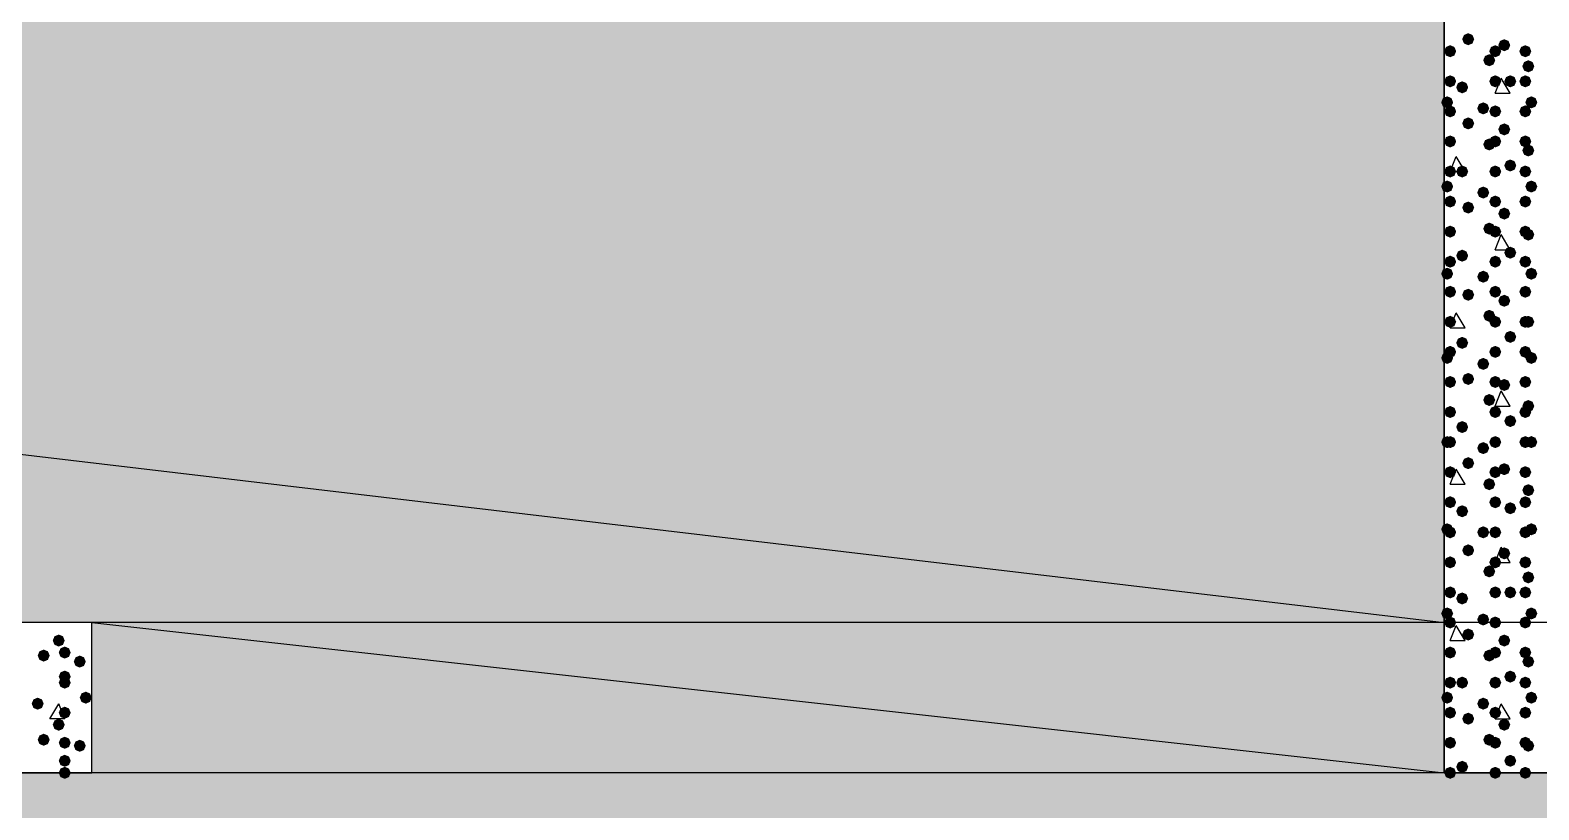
# Model space of a CAD drawing. Header units: millimetres. Extents: x 0 to 420, y 0 to 297.
# Drawn here: x 173.93 to 195.18, y 120.93 to 131.91 of the extents above; entities that cross this region are included whole.
import ezdxf

# ---------------------------------------------------------------- set-up
doc = ezdxf.new("R2010")
doc.units = ezdxf.units.MM
doc.layers.get('0').update_dxf_attribs({"linetype": 'CONTINUOUS'})

msp = doc.modelspace()

# ---------------------------------------------------------------- hatches: boundary and pattern name
at = {"true_color": 0x000008}
h = msp.add_hatch(color=0, dxfattribs=at)
h.paths.add_polyline_path([(193.844333, 142.621), (32.469667, 142.621), (193.844333, 123.571)], flags=0)
h.paths.add_polyline_path([(32.469667, 142.621), (193.844333, 123.571), (32.469667, 123.571)], flags=0)
for points in [[(194.267667, 131.783667), (194.242796, 131.723871), (194.183, 131.699), (194.123204, 131.723871), (194.098333, 131.783667), (194.123204, 131.843462), (194.183, 131.868333), (194.242796, 131.843463)], [(194.775667, 131.699), (194.750796, 131.639204), (194.691, 131.614333), (194.631204, 131.639204), (194.606333, 131.699), (194.631204, 131.758796), (194.691, 131.783667), (194.750796, 131.758796)], [(194.013667, 131.614333), (193.988796, 131.554537), (193.929, 131.529667), (193.869204, 131.554537), (193.844333, 131.614333), (193.869204, 131.674129), (193.929, 131.699), (193.988796, 131.674129)], [(194.564, 131.487333), (194.539129, 131.427537), (194.479333, 131.402667), (194.419537, 131.427537), (194.394667, 131.487333), (194.419537, 131.547129), (194.479333, 131.572), (194.539129, 131.547129)], [(194.648667, 131.614333), (194.623796, 131.554537), (194.564, 131.529667), (194.504204, 131.554537), (194.479333, 131.614333), (194.504204, 131.674129), (194.564, 131.699), (194.623796, 131.674129)], [(195.072, 131.614333), (195.047129, 131.554537), (194.987333, 131.529667), (194.927538, 131.554537), (194.902667, 131.614333), (194.927537, 131.674129), (194.987333, 131.699), (195.047129, 131.674129)], [(195.114333, 131.402667), (195.089463, 131.342871), (195.029667, 131.318), (194.969871, 131.342871), (194.945, 131.402667), (194.969871, 131.462462), (195.029667, 131.487333), (195.089462, 131.462463)], [(194.013667, 131.191), (193.988796, 131.131204), (193.929, 131.106333), (193.869204, 131.131204), (193.844333, 131.191), (193.869204, 131.250796), (193.929, 131.275667), (193.988796, 131.250796)], [(194.183, 131.106333), (194.158129, 131.046538), (194.098333, 131.021667), (194.038538, 131.046538), (194.013667, 131.106333), (194.038537, 131.166129), (194.098333, 131.191), (194.158129, 131.166129)], [(194.648667, 131.191), (194.623796, 131.131204), (194.564, 131.106333), (194.504204, 131.131204), (194.479333, 131.191), (194.504204, 131.250796), (194.564, 131.275667), (194.623796, 131.250796)], [(194.860333, 131.191), (194.835462, 131.131204), (194.775667, 131.106333), (194.715871, 131.131204), (194.691, 131.191), (194.715871, 131.250796), (194.775667, 131.275667), (194.835462, 131.250796)], [(195.072, 131.191), (195.047129, 131.131204), (194.987333, 131.106333), (194.927538, 131.131204), (194.902667, 131.191), (194.927537, 131.250796), (194.987333, 131.275667), (195.047129, 131.250796)], [(193.971333, 130.894667), (193.946463, 130.834871), (193.886667, 130.81), (193.826871, 130.834871), (193.802, 130.894667), (193.826871, 130.954462), (193.886667, 130.979333), (193.946462, 130.954463)], [(195.156667, 130.894667), (195.131796, 130.834871), (195.072, 130.81), (195.012204, 130.834871), (194.987333, 130.894667), (195.012204, 130.954462), (195.072, 130.979333), (195.131796, 130.954463)], [(194.013667, 130.767667), (193.988796, 130.707871), (193.929, 130.683), (193.869204, 130.707871), (193.844333, 130.767667), (193.869204, 130.827462), (193.929, 130.852333), (193.988796, 130.827463)], [(194.479333, 130.81), (194.454463, 130.750204), (194.394667, 130.725333), (194.334871, 130.750204), (194.31, 130.81), (194.334871, 130.869796), (194.394667, 130.894667), (194.454462, 130.869796)], [(194.648667, 130.767667), (194.623796, 130.707871), (194.564, 130.683), (194.504204, 130.707871), (194.479333, 130.767667), (194.504204, 130.827462), (194.564, 130.852333), (194.623796, 130.827463)], [(195.072, 130.767667), (195.047129, 130.707871), (194.987333, 130.683), (194.927538, 130.707871), (194.902667, 130.767667), (194.927537, 130.827462), (194.987333, 130.852333), (195.047129, 130.827463)], [(194.267667, 130.598333), (194.242796, 130.538537), (194.183, 130.513667), (194.123204, 130.538537), (194.098333, 130.598333), (194.123204, 130.658129), (194.183, 130.683), (194.242796, 130.658129)], [(194.775667, 130.513667), (194.750796, 130.453871), (194.691, 130.429), (194.631204, 130.453871), (194.606333, 130.513667), (194.631204, 130.573462), (194.691, 130.598333), (194.750796, 130.573463)], [(194.013667, 130.344333), (193.988796, 130.284537), (193.929, 130.259667), (193.869204, 130.284537), (193.844333, 130.344333), (193.869204, 130.404129), (193.929, 130.429), (193.988796, 130.404129)], [(194.564, 130.302), (194.539129, 130.242204), (194.479333, 130.217333), (194.419537, 130.242204), (194.394667, 130.302), (194.419537, 130.361796), (194.479333, 130.386667), (194.539129, 130.361796)], [(194.648667, 130.344333), (194.623796, 130.284537), (194.564, 130.259667), (194.504204, 130.284537), (194.479333, 130.344333), (194.504204, 130.404129), (194.564, 130.429), (194.623796, 130.404129)], [(195.072, 130.344333), (195.047129, 130.284537), (194.987333, 130.259667), (194.927538, 130.284537), (194.902667, 130.344333), (194.927537, 130.404129), (194.987333, 130.429), (195.047129, 130.404129)], [(195.114333, 130.217333), (195.089463, 130.157537), (195.029667, 130.132667), (194.969871, 130.157537), (194.945, 130.217333), (194.969871, 130.277129), (195.029667, 130.302), (195.089462, 130.277129)], [(194.860333, 130.005667), (194.835462, 129.945871), (194.775667, 129.921), (194.715871, 129.945871), (194.691, 130.005667), (194.715871, 130.065462), (194.775667, 130.090333), (194.835462, 130.065463)], [(194.013667, 129.921), (193.988796, 129.861204), (193.929, 129.836333), (193.869204, 129.861204), (193.844333, 129.921), (193.869204, 129.980796), (193.929, 130.005667), (193.988796, 129.980796)], [(194.183, 129.921), (194.158129, 129.861204), (194.098333, 129.836333), (194.038538, 129.861204), (194.013667, 129.921), (194.038537, 129.980796), (194.098333, 130.005667), (194.158129, 129.980796)], [(194.648667, 129.921), (194.623796, 129.861204), (194.564, 129.836333), (194.504204, 129.861204), (194.479333, 129.921), (194.504204, 129.980796), (194.564, 130.005667), (194.623796, 129.980796)], [(195.072, 129.921), (195.047129, 129.861204), (194.987333, 129.836333), (194.927538, 129.861204), (194.902667, 129.921), (194.927537, 129.980796), (194.987333, 130.005667), (195.047129, 129.980796)], [(193.971333, 129.709333), (193.946463, 129.649537), (193.886667, 129.624667), (193.826871, 129.649537), (193.802, 129.709333), (193.826871, 129.769129), (193.886667, 129.794), (193.946462, 129.769129)], [(194.479333, 129.624667), (194.454463, 129.564871), (194.394667, 129.54), (194.334871, 129.564871), (194.31, 129.624667), (194.334871, 129.684462), (194.394667, 129.709333), (194.454462, 129.684463)], [(195.156667, 129.709333), (195.131796, 129.649537), (195.072, 129.624667), (195.012204, 129.649537), (194.987333, 129.709333), (195.012204, 129.769129), (195.072, 129.794), (195.131796, 129.769129)], [(194.013667, 129.497667), (193.988796, 129.437871), (193.929, 129.413), (193.869204, 129.437871), (193.844333, 129.497667), (193.869204, 129.557462), (193.929, 129.582333), (193.988796, 129.557463)], [(194.267667, 129.413), (194.242796, 129.353204), (194.183, 129.328333), (194.123204, 129.353204), (194.098333, 129.413), (194.123204, 129.472796), (194.183, 129.497667), (194.242796, 129.472796)], [(194.648667, 129.497667), (194.623796, 129.437871), (194.564, 129.413), (194.504204, 129.437871), (194.479333, 129.497667), (194.504204, 129.557462), (194.564, 129.582333), (194.623796, 129.557463)], [(195.072, 129.497667), (195.047129, 129.437871), (194.987333, 129.413), (194.927538, 129.437871), (194.902667, 129.497667), (194.927537, 129.557462), (194.987333, 129.582333), (195.047129, 129.557463)], [(194.775667, 129.328333), (194.750796, 129.268537), (194.691, 129.243667), (194.631204, 129.268537), (194.606333, 129.328333), (194.631204, 129.388129), (194.691, 129.413), (194.750796, 129.388129)], [(194.013667, 129.074333), (193.988796, 129.014537), (193.929, 128.989667), (193.869204, 129.014537), (193.844333, 129.074333), (193.869204, 129.134129), (193.929, 129.159), (193.988796, 129.134129)], [(194.564, 129.116667), (194.539129, 129.056871), (194.479333, 129.032), (194.419537, 129.056871), (194.394667, 129.116667), (194.419537, 129.176462), (194.479333, 129.201333), (194.539129, 129.176463)], [(194.648667, 129.074333), (194.623796, 129.014537), (194.564, 128.989667), (194.504204, 129.014537), (194.479333, 129.074333), (194.504204, 129.134129), (194.564, 129.159), (194.623796, 129.134129)], [(195.072, 129.074333), (195.047129, 129.014537), (194.987333, 128.989667), (194.927538, 129.014537), (194.902667, 129.074333), (194.927537, 129.134129), (194.987333, 129.159), (195.047129, 129.134129)], [(195.114333, 129.032), (195.089463, 128.972204), (195.029667, 128.947333), (194.969871, 128.972204), (194.945, 129.032), (194.969871, 129.091796), (195.029667, 129.116667), (195.089462, 129.091796)], [(194.183, 128.735667), (194.158129, 128.675871), (194.098333, 128.651), (194.038538, 128.675871), (194.013667, 128.735667), (194.038537, 128.795462), (194.098333, 128.820333), (194.158129, 128.795463)], [(194.860333, 128.778), (194.835462, 128.718204), (194.775667, 128.693333), (194.715871, 128.718204), (194.691, 128.778), (194.715871, 128.837796), (194.775667, 128.862667), (194.835462, 128.837796)], [(194.013667, 128.651), (193.988796, 128.591204), (193.929, 128.566333), (193.869204, 128.591204), (193.844333, 128.651), (193.869204, 128.710796), (193.929, 128.735667), (193.988796, 128.710796)], [(194.648667, 128.651), (194.623796, 128.591204), (194.564, 128.566333), (194.504204, 128.591204), (194.479333, 128.651), (194.504204, 128.710796), (194.564, 128.735667), (194.623796, 128.710796)], [(195.072, 128.651), (195.047129, 128.591204), (194.987333, 128.566333), (194.927538, 128.591204), (194.902667, 128.651), (194.927537, 128.710796), (194.987333, 128.735667), (195.047129, 128.710796)], [(193.971333, 128.481667), (193.946463, 128.421871), (193.886667, 128.397), (193.826871, 128.421871), (193.802, 128.481667), (193.826871, 128.541462), (193.886667, 128.566333), (193.946462, 128.541463)], [(194.479333, 128.439333), (194.454463, 128.379537), (194.394667, 128.354667), (194.334871, 128.379537), (194.31, 128.439333), (194.334871, 128.499129), (194.394667, 128.524), (194.454462, 128.499129)], [(195.156667, 128.481667), (195.131796, 128.421871), (195.072, 128.397), (195.012204, 128.421871), (194.987333, 128.481667), (195.012204, 128.541462), (195.072, 128.566333), (195.131796, 128.541463)], [(194.013667, 128.227667), (193.988796, 128.167871), (193.929, 128.143), (193.869204, 128.167871), (193.844333, 128.227667), (193.869204, 128.287462), (193.929, 128.312333), (193.988796, 128.287463)], [(194.267667, 128.185333), (194.242796, 128.125538), (194.183, 128.100667), (194.123204, 128.125538), (194.098333, 128.185333), (194.123204, 128.245129), (194.183, 128.27), (194.242796, 128.245129)], [(194.648667, 128.227667), (194.623796, 128.167871), (194.564, 128.143), (194.504204, 128.167871), (194.479333, 128.227667), (194.504204, 128.287462), (194.564, 128.312333), (194.623796, 128.287463)], [(194.775667, 128.100667), (194.750796, 128.040871), (194.691, 128.016), (194.631204, 128.040871), (194.606333, 128.100667), (194.631204, 128.160462), (194.691, 128.185333), (194.750796, 128.160463)], [(195.072, 128.227667), (195.047129, 128.167871), (194.987333, 128.143), (194.927538, 128.167871), (194.902667, 128.227667), (194.927537, 128.287462), (194.987333, 128.312333), (195.047129, 128.287463)], [(194.564, 127.889), (194.539129, 127.829204), (194.479333, 127.804333), (194.419537, 127.829204), (194.394667, 127.889), (194.419537, 127.948796), (194.479333, 127.973667), (194.539129, 127.948796)], [(194.013667, 127.804333), (193.988796, 127.744537), (193.929, 127.719667), (193.869204, 127.744537), (193.844333, 127.804333), (193.869204, 127.864129), (193.929, 127.889), (193.988796, 127.864129)], [(194.648667, 127.804333), (194.623796, 127.744537), (194.564, 127.719667), (194.504204, 127.744537), (194.479333, 127.804333), (194.504204, 127.864129), (194.564, 127.889), (194.623796, 127.864129)], [(195.072, 127.804333), (195.047129, 127.744537), (194.987333, 127.719667), (194.927538, 127.744537), (194.902667, 127.804333), (194.927537, 127.864129), (194.987333, 127.889), (195.047129, 127.864129)], [(195.114333, 127.804333), (195.089463, 127.744537), (195.029667, 127.719667), (194.969871, 127.744537), (194.945, 127.804333), (194.969871, 127.864129), (195.029667, 127.889), (195.089462, 127.864129)], [(194.183, 127.508), (194.158129, 127.448204), (194.098333, 127.423333), (194.038538, 127.448204), (194.013667, 127.508), (194.038537, 127.567796), (194.098333, 127.592667), (194.158129, 127.567796)], [(194.860333, 127.592667), (194.835462, 127.532871), (194.775667, 127.508), (194.715871, 127.532871), (194.691, 127.592667), (194.715871, 127.652462), (194.775667, 127.677333), (194.835462, 127.652463)], [(193.971333, 127.296333), (193.946463, 127.236538), (193.886667, 127.211667), (193.826871, 127.236538), (193.802, 127.296333), (193.826871, 127.356129), (193.886667, 127.381), (193.946462, 127.356129)], [(194.013667, 127.381), (193.988796, 127.321204), (193.929, 127.296333), (193.869204, 127.321204), (193.844333, 127.381), (193.869204, 127.440796), (193.929, 127.465667), (193.988796, 127.440796)], [(194.479333, 127.211667), (194.454463, 127.151871), (194.394667, 127.127), (194.334871, 127.151871), (194.31, 127.211667), (194.334871, 127.271462), (194.394667, 127.296333), (194.454462, 127.271463)], [(194.648667, 127.381), (194.623796, 127.321204), (194.564, 127.296333), (194.504204, 127.321204), (194.479333, 127.381), (194.504204, 127.440796), (194.564, 127.465667), (194.623796, 127.440796)], [(195.072, 127.381), (195.047129, 127.321204), (194.987333, 127.296333), (194.927538, 127.321204), (194.902667, 127.381), (194.927537, 127.440796), (194.987333, 127.465667), (195.047129, 127.440796)], [(195.156667, 127.296333), (195.131796, 127.236538), (195.072, 127.211667), (195.012204, 127.236538), (194.987333, 127.296333), (195.012204, 127.356129), (195.072, 127.381), (195.131796, 127.356129)], [(194.267667, 127), (194.242796, 126.940204), (194.183, 126.915333), (194.123204, 126.940204), (194.098333, 127), (194.123204, 127.059796), (194.183, 127.084667), (194.242796, 127.059796)], [(194.013667, 126.957667), (193.988796, 126.897871), (193.929, 126.873), (193.869204, 126.897871), (193.844333, 126.957667), (193.869204, 127.017462), (193.929, 127.042333), (193.988796, 127.017463)], [(194.648667, 126.957667), (194.623796, 126.897871), (194.564, 126.873), (194.504204, 126.897871), (194.479333, 126.957667), (194.504204, 127.017462), (194.564, 127.042333), (194.623796, 127.017463)], [(194.775667, 126.915333), (194.750796, 126.855538), (194.691, 126.830667), (194.631204, 126.855538), (194.606333, 126.915333), (194.631204, 126.975129), (194.691, 127), (194.750796, 126.975129)], [(195.072, 126.957667), (195.047129, 126.897871), (194.987333, 126.873), (194.927538, 126.897871), (194.902667, 126.957667), (194.927537, 127.017462), (194.987333, 127.042333), (195.047129, 127.017463)], [(194.564, 126.703667), (194.539129, 126.643871), (194.479333, 126.619), (194.419537, 126.643871), (194.394667, 126.703667), (194.419537, 126.763462), (194.479333, 126.788333), (194.539129, 126.763463)], [(195.114333, 126.619), (195.089463, 126.559204), (195.029667, 126.534333), (194.969871, 126.559204), (194.945, 126.619), (194.969871, 126.678796), (195.029667, 126.703667), (195.089462, 126.678796)], [(194.013667, 126.534333), (193.988796, 126.474537), (193.929, 126.449667), (193.869204, 126.474537), (193.844333, 126.534333), (193.869204, 126.594129), (193.929, 126.619), (193.988796, 126.594129)], [(194.648667, 126.534333), (194.623796, 126.474537), (194.564, 126.449667), (194.504204, 126.474537), (194.479333, 126.534333), (194.504204, 126.594129), (194.564, 126.619), (194.623796, 126.594129)], [(194.860333, 126.407333), (194.835462, 126.347537), (194.775667, 126.322667), (194.715871, 126.347537), (194.691, 126.407333), (194.715871, 126.467129), (194.775667, 126.492), (194.835462, 126.467129)], [(195.072, 126.534333), (195.047129, 126.474537), (194.987333, 126.449667), (194.927538, 126.474537), (194.902667, 126.534333), (194.927537, 126.594129), (194.987333, 126.619), (195.047129, 126.594129)], [(194.183, 126.322667), (194.158129, 126.262871), (194.098333, 126.238), (194.038538, 126.262871), (194.013667, 126.322667), (194.038537, 126.382462), (194.098333, 126.407333), (194.158129, 126.382463)], [(193.971333, 126.111), (193.946463, 126.051204), (193.886667, 126.026333), (193.826871, 126.051204), (193.802, 126.111), (193.826871, 126.170796), (193.886667, 126.195667), (193.946462, 126.170796)], [(194.013667, 126.111), (193.988796, 126.051204), (193.929, 126.026333), (193.869204, 126.051204), (193.844333, 126.111), (193.869204, 126.170796), (193.929, 126.195667), (193.988796, 126.170796)], [(194.479333, 126.026333), (194.454463, 125.966537), (194.394667, 125.941667), (194.334871, 125.966537), (194.31, 126.026333), (194.334871, 126.086129), (194.394667, 126.111), (194.454462, 126.086129)], [(194.648667, 126.111), (194.623796, 126.051204), (194.564, 126.026333), (194.504204, 126.051204), (194.479333, 126.111), (194.504204, 126.170796), (194.564, 126.195667), (194.623796, 126.170796)], [(195.072, 126.111), (195.047129, 126.051204), (194.987333, 126.026333), (194.927538, 126.051204), (194.902667, 126.111), (194.927537, 126.170796), (194.987333, 126.195667), (195.047129, 126.170796)], [(195.156667, 126.111), (195.131796, 126.051204), (195.072, 126.026333), (195.012204, 126.051204), (194.987333, 126.111), (195.012204, 126.170796), (195.072, 126.195667), (195.131796, 126.170796)], [(194.267667, 125.814667), (194.242796, 125.754871), (194.183, 125.73), (194.123204, 125.754871), (194.098333, 125.814667), (194.123204, 125.874462), (194.183, 125.899333), (194.242796, 125.874463)], [(194.775667, 125.73), (194.750796, 125.670204), (194.691, 125.645333), (194.631204, 125.670204), (194.606333, 125.73), (194.631204, 125.789796), (194.691, 125.814667), (194.750796, 125.789796)], [(194.013667, 125.687667), (193.988796, 125.627871), (193.929, 125.603), (193.869204, 125.627871), (193.844333, 125.687667), (193.869204, 125.747462), (193.929, 125.772333), (193.988796, 125.747463)], [(194.564, 125.518333), (194.539129, 125.458537), (194.479333, 125.433667), (194.419537, 125.458537), (194.394667, 125.518333), (194.419537, 125.578129), (194.479333, 125.603), (194.539129, 125.578129)], [(194.648667, 125.687667), (194.623796, 125.627871), (194.564, 125.603), (194.504204, 125.627871), (194.479333, 125.687667), (194.504204, 125.747462), (194.564, 125.772333), (194.623796, 125.747463)], [(195.072, 125.687667), (195.047129, 125.627871), (194.987333, 125.603), (194.927538, 125.627871), (194.902667, 125.687667), (194.927537, 125.747462), (194.987333, 125.772333), (195.047129, 125.747463)], [(195.114333, 125.433667), (195.089463, 125.373871), (195.029667, 125.349), (194.969871, 125.373871), (194.945, 125.433667), (194.969871, 125.493462), (195.029667, 125.518333), (195.089462, 125.493463)], [(194.013667, 125.264333), (193.988796, 125.204537), (193.929, 125.179667), (193.869204, 125.204537), (193.844333, 125.264333), (193.869204, 125.324129), (193.929, 125.349), (193.988796, 125.324129)], [(194.183, 125.137333), (194.158129, 125.077538), (194.098333, 125.052667), (194.038538, 125.077538), (194.013667, 125.137333), (194.038537, 125.197129), (194.098333, 125.222), (194.158129, 125.197129)], [(194.648667, 125.264333), (194.623796, 125.204537), (194.564, 125.179667), (194.504204, 125.204537), (194.479333, 125.264333), (194.504204, 125.324129), (194.564, 125.349), (194.623796, 125.324129)], [(194.860333, 125.179667), (194.835462, 125.119871), (194.775667, 125.095), (194.715871, 125.119871), (194.691, 125.179667), (194.715871, 125.239462), (194.775667, 125.264333), (194.835462, 125.239463)], [(195.072, 125.264333), (195.047129, 125.204537), (194.987333, 125.179667), (194.927538, 125.204537), (194.902667, 125.264333), (194.927537, 125.324129), (194.987333, 125.349), (195.047129, 125.324129)], [(193.971333, 124.883333), (193.946463, 124.823537), (193.886667, 124.798667), (193.826871, 124.823537), (193.802, 124.883333), (193.826871, 124.943129), (193.886667, 124.968), (193.946462, 124.943129)], [(195.156667, 124.883333), (195.131796, 124.823537), (195.072, 124.798667), (195.012204, 124.823537), (194.987333, 124.883333), (195.012204, 124.943129), (195.072, 124.968), (195.131796, 124.943129)], [(194.013667, 124.841), (193.988796, 124.781204), (193.929, 124.756333), (193.869204, 124.781204), (193.844333, 124.841), (193.869204, 124.900796), (193.929, 124.925667), (193.988796, 124.900796)], [(194.479333, 124.841), (194.454463, 124.781204), (194.394667, 124.756333), (194.334871, 124.781204), (194.31, 124.841), (194.334871, 124.900796), (194.394667, 124.925667), (194.454462, 124.900796)], [(194.648667, 124.841), (194.623796, 124.781204), (194.564, 124.756333), (194.504204, 124.781204), (194.479333, 124.841), (194.504204, 124.900796), (194.564, 124.925667), (194.623796, 124.900796)], [(195.072, 124.841), (195.047129, 124.781204), (194.987333, 124.756333), (194.927538, 124.781204), (194.902667, 124.841), (194.927537, 124.900796), (194.987333, 124.925667), (195.047129, 124.900796)], [(194.267667, 124.587), (194.242796, 124.527204), (194.183, 124.502333), (194.123204, 124.527204), (194.098333, 124.587), (194.123204, 124.646796), (194.183, 124.671667), (194.242796, 124.646796)], [(194.775667, 124.544667), (194.750796, 124.484871), (194.691, 124.46), (194.631204, 124.484871), (194.606333, 124.544667), (194.631204, 124.604462), (194.691, 124.629333), (194.750796, 124.604463)], [(194.013667, 124.417667), (193.988796, 124.357871), (193.929, 124.333), (193.869204, 124.357871), (193.844333, 124.417667), (193.869204, 124.477462), (193.929, 124.502333), (193.988796, 124.477463)], [(194.564, 124.290667), (194.539129, 124.230871), (194.479333, 124.206), (194.419537, 124.230871), (194.394667, 124.290667), (194.419537, 124.350462), (194.479333, 124.375333), (194.539129, 124.350463)], [(194.648667, 124.417667), (194.623796, 124.357871), (194.564, 124.333), (194.504204, 124.357871), (194.479333, 124.417667), (194.504204, 124.477462), (194.564, 124.502333), (194.623796, 124.477463)], [(195.072, 124.417667), (195.047129, 124.357871), (194.987333, 124.333), (194.927538, 124.357871), (194.902667, 124.417667), (194.927537, 124.477462), (194.987333, 124.502333), (195.047129, 124.477463)], [(195.114333, 124.206), (195.089463, 124.146204), (195.029667, 124.121333), (194.969871, 124.146204), (194.945, 124.206), (194.969871, 124.265796), (195.029667, 124.290667), (195.089462, 124.265796)], [(194.013667, 123.994333), (193.988796, 123.934537), (193.929, 123.909667), (193.869204, 123.934537), (193.844333, 123.994333), (193.869204, 124.054129), (193.929, 124.079), (193.988796, 124.054129)], [(194.183, 123.909667), (194.158129, 123.849871), (194.098333, 123.825), (194.038538, 123.849871), (194.013667, 123.909667), (194.038537, 123.969462), (194.098333, 123.994333), (194.158129, 123.969463)], [(194.648667, 123.994333), (194.623796, 123.934537), (194.564, 123.909667), (194.504204, 123.934537), (194.479333, 123.994333), (194.504204, 124.054129), (194.564, 124.079), (194.623796, 124.054129)], [(194.860333, 123.994333), (194.835462, 123.934537), (194.775667, 123.909667), (194.715871, 123.934537), (194.691, 123.994333), (194.715871, 124.054129), (194.775667, 124.079), (194.835462, 124.054129)], [(195.072, 123.994333), (195.047129, 123.934537), (194.987333, 123.909667), (194.927538, 123.934537), (194.902667, 123.994333), (194.927537, 124.054129), (194.987333, 124.079), (195.047129, 124.054129)], [(193.971333, 123.698), (193.946463, 123.638204), (193.886667, 123.613333), (193.826871, 123.638204), (193.802, 123.698), (193.826871, 123.757796), (193.886667, 123.782667), (193.946462, 123.757796)], [(194.479333, 123.613333), (194.454463, 123.553538), (194.394667, 123.528667), (194.334871, 123.553538), (194.31, 123.613333), (194.334871, 123.673129), (194.394667, 123.698), (194.454462, 123.673129)], [(195.156667, 123.698), (195.131796, 123.638204), (195.072, 123.613333), (195.012204, 123.638204), (194.987333, 123.698), (195.012204, 123.757796), (195.072, 123.782667), (195.131796, 123.757796)], [(194.013667, 123.571), (193.988796, 123.511204), (193.929, 123.486333), (193.869204, 123.511204), (193.844333, 123.571), (193.869204, 123.630796), (193.929, 123.655667), (193.988796, 123.630796)], [(194.648667, 123.571), (194.623796, 123.511204), (194.564, 123.486333), (194.504204, 123.511204), (194.479333, 123.571), (194.504204, 123.630796), (194.564, 123.655667), (194.623796, 123.630796)], [(195.072, 123.571), (195.047129, 123.511204), (194.987333, 123.486333), (194.927538, 123.511204), (194.902667, 123.571), (194.927537, 123.630796), (194.987333, 123.655667), (195.047129, 123.630796)]]:
    msp.add_hatch(color=0, dxfattribs=at).paths.add_polyline_path(points, flags=0)
h = msp.add_hatch(color=0, dxfattribs=at)
h.paths.add_polyline_path([(193.844333, 123.571), (174.794333, 123.571), (193.844333, 121.454333)], flags=0)
h.paths.add_polyline_path([(174.794333, 123.571), (193.844333, 121.454333), (174.794333, 121.454333)], flags=0)
at = {"true_color": 0x000007}
for points in [[(194.267667, 123.401667), (194.242796, 123.341871), (194.183, 123.317), (194.123204, 123.341871), (194.098333, 123.401667), (194.123204, 123.461462), (194.183, 123.486333), (194.242796, 123.461463)], [(174.413333, 123.317), (174.388463, 123.257204), (174.328667, 123.232333), (174.268871, 123.257204), (174.244, 123.317), (174.268871, 123.376796), (174.328667, 123.401667), (174.388462, 123.376796)], [(194.775667, 123.317), (194.750796, 123.257204), (194.691, 123.232333), (194.631204, 123.257204), (194.606333, 123.317), (194.631204, 123.376796), (194.691, 123.401667), (194.750796, 123.376796)], [(174.201667, 123.105333), (174.176796, 123.045538), (174.117, 123.020667), (174.057204, 123.045538), (174.032333, 123.105333), (174.057204, 123.165129), (174.117, 123.19), (174.176796, 123.165129)], [(174.498, 123.147667), (174.473129, 123.087871), (174.413333, 123.063), (174.353538, 123.087871), (174.328667, 123.147667), (174.353537, 123.207462), (174.413333, 123.232333), (174.473129, 123.207463)], [(174.709667, 123.020667), (174.684796, 122.960871), (174.625, 122.936), (174.565204, 122.960871), (174.540333, 123.020667), (174.565204, 123.080462), (174.625, 123.105333), (174.684796, 123.080463)], [(194.013667, 123.147667), (193.988796, 123.087871), (193.929, 123.063), (193.869204, 123.087871), (193.844333, 123.147667), (193.869204, 123.207462), (193.929, 123.232333), (193.988796, 123.207463)], [(194.564, 123.105333), (194.539129, 123.045538), (194.479333, 123.020667), (194.419537, 123.045538), (194.394667, 123.105333), (194.419537, 123.165129), (194.479333, 123.19), (194.539129, 123.165129)], [(194.648667, 123.147667), (194.623796, 123.087871), (194.564, 123.063), (194.504204, 123.087871), (194.479333, 123.147667), (194.504204, 123.207462), (194.564, 123.232333), (194.623796, 123.207463)], [(195.072, 123.147667), (195.047129, 123.087871), (194.987333, 123.063), (194.927538, 123.087871), (194.902667, 123.147667), (194.927537, 123.207462), (194.987333, 123.232333), (195.047129, 123.207463)], [(195.114333, 123.020667), (195.089463, 122.960871), (195.029667, 122.936), (194.969871, 122.960871), (194.945, 123.020667), (194.969871, 123.080462), (195.029667, 123.105333), (195.089462, 123.080463)], [(174.498, 122.809), (174.473129, 122.749204), (174.413333, 122.724333), (174.353538, 122.749204), (174.328667, 122.809), (174.353537, 122.868796), (174.413333, 122.893667), (174.473129, 122.868796)], [(194.860333, 122.809), (194.835462, 122.749204), (194.775667, 122.724333), (194.715871, 122.749204), (194.691, 122.809), (194.715871, 122.868796), (194.775667, 122.893667), (194.835462, 122.868796)], [(174.498, 122.724333), (174.473129, 122.664537), (174.413333, 122.639667), (174.353538, 122.664537), (174.328667, 122.724333), (174.353537, 122.784129), (174.413333, 122.809), (174.473129, 122.784129)], [(194.013667, 122.724333), (193.988796, 122.664537), (193.929, 122.639667), (193.869204, 122.664537), (193.844333, 122.724333), (193.869204, 122.784129), (193.929, 122.809), (193.988796, 122.784129)], [(194.183, 122.724333), (194.158129, 122.664537), (194.098333, 122.639667), (194.038538, 122.664537), (194.013667, 122.724333), (194.038537, 122.784129), (194.098333, 122.809), (194.158129, 122.784129)], [(194.648667, 122.724333), (194.623796, 122.664537), (194.564, 122.639667), (194.504204, 122.664537), (194.479333, 122.724333), (194.504204, 122.784129), (194.564, 122.809), (194.623796, 122.784129)], [(195.072, 122.724333), (195.047129, 122.664537), (194.987333, 122.639667), (194.927538, 122.664537), (194.902667, 122.724333), (194.927537, 122.784129), (194.987333, 122.809), (195.047129, 122.784129)], [(174.117, 122.428), (174.092129, 122.368204), (174.032333, 122.343333), (173.972537, 122.368204), (173.947667, 122.428), (173.972537, 122.487796), (174.032333, 122.512667), (174.092129, 122.487796)], [(174.794333, 122.512667), (174.769463, 122.452871), (174.709667, 122.428), (174.649871, 122.452871), (174.625, 122.512667), (174.649871, 122.572462), (174.709667, 122.597333), (174.769462, 122.572463)], [(193.971333, 122.512667), (193.946463, 122.452871), (193.886667, 122.428), (193.826871, 122.452871), (193.802, 122.512667), (193.826871, 122.572462), (193.886667, 122.597333), (193.946462, 122.572463)], [(194.479333, 122.428), (194.454463, 122.368204), (194.394667, 122.343333), (194.334871, 122.368204), (194.31, 122.428), (194.334871, 122.487796), (194.394667, 122.512667), (194.454462, 122.487796)], [(195.156667, 122.512667), (195.131796, 122.452871), (195.072, 122.428), (195.012204, 122.452871), (194.987333, 122.512667), (195.012204, 122.572462), (195.072, 122.597333), (195.131796, 122.572463)], [(174.413333, 122.131667), (174.388463, 122.071871), (174.328667, 122.047), (174.268871, 122.071871), (174.244, 122.131667), (174.268871, 122.191462), (174.328667, 122.216333), (174.388462, 122.191463)], [(174.498, 122.301), (174.473129, 122.241204), (174.413333, 122.216333), (174.353538, 122.241204), (174.328667, 122.301), (174.353537, 122.360796), (174.413333, 122.385667), (174.473129, 122.360796)], [(194.013667, 122.301), (193.988796, 122.241204), (193.929, 122.216333), (193.869204, 122.241204), (193.844333, 122.301), (193.869204, 122.360796), (193.929, 122.385667), (193.988796, 122.360796)], [(194.267667, 122.216333), (194.242796, 122.156537), (194.183, 122.131667), (194.123204, 122.156537), (194.098333, 122.216333), (194.123204, 122.276129), (194.183, 122.301), (194.242796, 122.276129)], [(194.648667, 122.301), (194.623796, 122.241204), (194.564, 122.216333), (194.504204, 122.241204), (194.479333, 122.301), (194.504204, 122.360796), (194.564, 122.385667), (194.623796, 122.360796)], [(194.775667, 122.131667), (194.750796, 122.071871), (194.691, 122.047), (194.631204, 122.071871), (194.606333, 122.131667), (194.631204, 122.191462), (194.691, 122.216333), (194.750796, 122.191463)], [(195.072, 122.301), (195.047129, 122.241204), (194.987333, 122.216333), (194.927538, 122.241204), (194.902667, 122.301), (194.927537, 122.360796), (194.987333, 122.385667), (195.047129, 122.360796)], [(174.201667, 121.92), (174.176796, 121.860204), (174.117, 121.835333), (174.057204, 121.860204), (174.032333, 121.92), (174.057204, 121.979796), (174.117, 122.004667), (174.176796, 121.979796)], [(194.564, 121.92), (194.539129, 121.860204), (194.479333, 121.835333), (194.419537, 121.860204), (194.394667, 121.92), (194.419537, 121.979796), (194.479333, 122.004667), (194.539129, 121.979796)], [(174.498, 121.877667), (174.473129, 121.817871), (174.413333, 121.793), (174.353538, 121.817871), (174.328667, 121.877667), (174.353537, 121.937462), (174.413333, 121.962333), (174.473129, 121.937463)], [(174.709667, 121.835333), (174.684796, 121.775538), (174.625, 121.750667), (174.565204, 121.775538), (174.540333, 121.835333), (174.565204, 121.895129), (174.625, 121.92), (174.684796, 121.895129)], [(194.013667, 121.877667), (193.988796, 121.817871), (193.929, 121.793), (193.869204, 121.817871), (193.844333, 121.877667), (193.869204, 121.937462), (193.929, 121.962333), (193.988796, 121.937463)], [(194.648667, 121.877667), (194.623796, 121.817871), (194.564, 121.793), (194.504204, 121.817871), (194.479333, 121.877667), (194.504204, 121.937462), (194.564, 121.962333), (194.623796, 121.937463)], [(195.072, 121.877667), (195.047129, 121.817871), (194.987333, 121.793), (194.927538, 121.817871), (194.902667, 121.877667), (194.927537, 121.937462), (194.987333, 121.962333), (195.047129, 121.937463)], [(195.114333, 121.835333), (195.089463, 121.775538), (195.029667, 121.750667), (194.969871, 121.775538), (194.945, 121.835333), (194.969871, 121.895129), (195.029667, 121.92), (195.089462, 121.895129)], [(174.498, 121.623667), (174.473129, 121.563871), (174.413333, 121.539), (174.353538, 121.563871), (174.328667, 121.623667), (174.353537, 121.683462), (174.413333, 121.708333), (174.473129, 121.683463)], [(194.183, 121.539), (194.158129, 121.479204), (194.098333, 121.454333), (194.038538, 121.479204), (194.013667, 121.539), (194.038537, 121.598796), (194.098333, 121.623667), (194.158129, 121.598796)], [(194.860333, 121.623667), (194.835462, 121.563871), (194.775667, 121.539), (194.715871, 121.563871), (194.691, 121.623667), (194.715871, 121.683462), (194.775667, 121.708333), (194.835462, 121.683463)], [(174.498, 121.454333), (174.473129, 121.394537), (174.413333, 121.369667), (174.353538, 121.394537), (174.328667, 121.454333), (174.353537, 121.514129), (174.413333, 121.539), (174.473129, 121.514129)], [(194.013667, 121.454333), (193.988796, 121.394537), (193.929, 121.369667), (193.869204, 121.394537), (193.844333, 121.454333), (193.869204, 121.514129), (193.929, 121.539), (193.988796, 121.514129)], [(194.648667, 121.454333), (194.623796, 121.394537), (194.564, 121.369667), (194.504204, 121.394537), (194.479333, 121.454333), (194.504204, 121.514129), (194.564, 121.539), (194.623796, 121.514129)], [(195.072, 121.454333), (195.047129, 121.394537), (194.987333, 121.369667), (194.927538, 121.394537), (194.902667, 121.454333), (194.927537, 121.514129), (194.987333, 121.539), (195.047129, 121.514129)]]:
    msp.add_hatch(color=0, dxfattribs=at).paths.add_polyline_path(points, flags=0)
at = {"true_color": 0x000008}
h = msp.add_hatch(color=0, dxfattribs=at)
h.paths.add_polyline_path([(378.544667, 121.454333), (32.469667, 121.454333), (378.544667, 102.362)], flags=0)
h.paths.add_polyline_path([(32.469667, 121.454333), (378.544667, 102.362), (32.469667, 102.362)], flags=0)

# ---------------------------------------------------------------- linework, layer by layer
at = {"color": 0, "true_color": 0x000007}
for points in [[(31.369, 142.621), (31.369, 165.946667), (379.603, 165.946667), (379.603, 142.621), (217.17, 142.621), (217.17, 121.454333), (193.844333, 121.454333), (193.844333, 142.621)], [(31.369, 142.621), (31.369, 165.946667), (379.603, 165.946667), (379.603, 142.621), (217.17, 142.621), (217.17, 121.454333), (193.844333, 121.454333), (193.844333, 142.621)], [(172.677667, 123.571), (172.677667, 121.454333), (174.794333, 121.454333), (174.794333, 123.571)], [(193.844333, 123.571), (193.844333, 121.454333), (195.961, 121.454333), (195.961, 123.571)]]:
    msp.add_lwpolyline(points, close=True, dxfattribs=at)
at = {"color": 0, "true_color": 0x000008}
for points in [[(193.844333, 142.621), (32.469667, 142.621), (193.844333, 123.571)], [(32.469667, 142.621), (193.844333, 123.571), (32.469667, 123.571)], [(193.844333, 123.571), (174.794333, 123.571), (193.844333, 121.454333)], [(174.794333, 123.571), (193.844333, 121.454333), (174.794333, 121.454333)], [(378.544667, 121.454333), (32.469667, 121.454333), (378.544667, 102.362)]]:
    msp.add_lwpolyline(points, close=True, dxfattribs=at)
at = {"color": 0, "true_color": 0x000007}
for points in [[(193.844333, 142.621), (193.844333, 123.571)], [(193.929, 123.317), (194.013667, 123.528667)], [(194.140667, 123.317), (194.013667, 123.528667)], [(193.929, 123.317), (194.140667, 123.317)], [(174.413333, 122.216333), (174.201667, 122.216333), (174.328667, 122.428)], [(174.413333, 122.216333), (174.328667, 122.428)], [(194.564, 122.216333), (194.648667, 122.428)], [(194.775667, 122.216333), (194.648667, 122.428)], [(194.564, 122.216333), (194.775667, 122.216333)]]:
    msp.add_lwpolyline(points, dxfattribs=at)
at = {"color": 0, "true_color": 0x000008}
for points in [[(194.564, 131.021667), (194.648667, 131.233333)], [(194.775667, 131.021667), (194.648667, 131.233333)], [(194.564, 131.021667), (194.775667, 131.021667)], [(193.929, 129.921), (194.013667, 130.132667)], [(194.140667, 129.921), (194.013667, 130.132667)], [(193.929, 129.921), (194.140667, 129.921)], [(194.564, 128.820333), (194.648667, 129.032)], [(194.775667, 128.820333), (194.648667, 129.032)], [(194.564, 128.820333), (194.775667, 128.820333)], [(193.929, 127.719667), (194.013667, 127.931333)], [(194.140667, 127.719667), (194.013667, 127.931333)], [(193.929, 127.719667), (194.140667, 127.719667)], [(194.564, 126.619), (194.648667, 126.830667)], [(194.775667, 126.619), (194.648667, 126.830667)], [(194.564, 126.619), (194.775667, 126.619)], [(193.929, 125.518333), (194.013667, 125.73)], [(194.140667, 125.518333), (194.013667, 125.73)], [(193.929, 125.518333), (194.140667, 125.518333)], [(194.564, 124.417667), (194.648667, 124.629333)], [(194.775667, 124.417667), (194.648667, 124.629333)], [(194.564, 124.417667), (194.775667, 124.417667)]]:
    msp.add_lwpolyline(points, dxfattribs=at)

doc.saveas('drawing.dxf')
